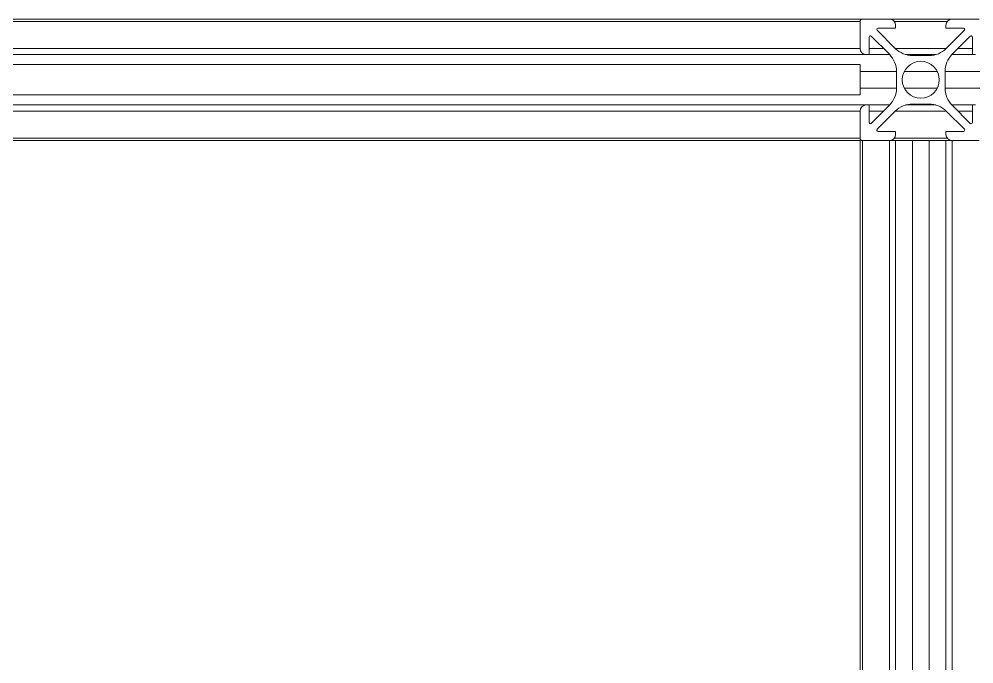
# Model space of a CAD drawing. Header units: millimetres. Extents: x -489 to 1607, y 116 to 1738.
# Drawn here: x 331.5 to 488.8, y 1618.4 to 1724.6 of the extents above; entities that cross this region are included whole.
import ezdxf

# ---------------------------------------------------------------- set-up
doc = ezdxf.new("R2010")
doc.units = ezdxf.units.MM

msp = doc.modelspace()

# ---------------------------------------------------------------- linework, layer by layer
at = {"color": 7, "linetype": 'Continuous', "lineweight": 15}
for p, q in [((255.03, 1724.62), (470.43, 1724.62)), ((470.03, 1719.77), (470.03, 1724.22)), ((470.43, 1724.62), (474.88, 1724.62)), ((474.88, 1724.62), (485.18, 1724.62)), ((475.88, 1723.62), (475.88, 1723.12)), ((484.18, 1723.12), (484.18, 1723.62)), ((485.18, 1724.62), (489.63, 1724.62)), ((472.84, 1722.78), (475.83, 1719.8)), ((475.88, 1723.12), (472.99, 1723.12)), ((487.07, 1723.12), (484.18, 1723.12)), ((484.23, 1719.8), (487.22, 1722.78)), ((471.53, 1721.67), (471.53, 1718.77)), ((474.86, 1718.82), (471.87, 1721.81)), ((488.19, 1721.81), (485.2, 1718.82)), ((488.53, 1718.77), (488.53, 1721.67)), ((471.03, 1718.77), (255.03, 1718.77)), ((471.53, 1718.77), (471.03, 1718.77)), ((474.91, 1718.77), (471.53, 1718.77)), ((482.49, 1718.77), (477.57, 1718.77)), ((478.66, 1718.62), (481.4, 1718.62)), ((488.53, 1718.77), (485.15, 1718.77)), ((489.03, 1718.77), (488.53, 1718.77)), ((255.03, 1717.12), (470.03, 1717.12)), ((470.03, 1717.12), (470.03, 1712.12)), ((476.03, 1713.25), (476.03, 1715.99)), ((484.03, 1715.99), (484.03, 1713.25)), ((255.03, 1712.12), (470.03, 1712.12)), ((471.03, 1710.47), (255.03, 1710.47)), ((470.03, 1705.02), (470.03, 1709.47)), ((471.03, 1710.47), (471.53, 1710.47)), ((471.53, 1710.47), (471.53, 1707.58)), ((474.91, 1710.47), (471.53, 1710.47)), ((471.87, 1707.44), (474.86, 1710.43)), ((475.83, 1709.45), (472.84, 1706.47)), ((482.49, 1710.47), (477.57, 1710.47)), ((481.4, 1710.62), (478.66, 1710.62)), ((487.22, 1706.47), (484.23, 1709.45)), ((488.53, 1710.47), (485.15, 1710.47)), ((485.2, 1710.43), (488.19, 1707.44)), ((488.53, 1707.58), (488.53, 1710.47)), ((488.53, 1710.47), (489.03, 1710.47)), ((470.03, 1704.62), (275.03, 1704.62)), ((470.03, 1537.12), (470.03, 1704.62)), ((470.43, 1704.62), (470.03, 1704.62)), ((474.88, 1704.62), (470.43, 1704.62)), ((470.43, 1704.62), (470.43, 894.62)), ((472.99, 1706.12), (475.88, 1706.12)), ((474.88, 894.62), (474.88, 1704.62)), ((475.88, 1704.62), (474.88, 1704.62)), ((478.66, 1704.62), (475.83, 1704.62)), ((475.88, 1706.12), (475.88, 1705.62)), ((475.88, 894.62), (475.88, 1704.62)), ((478.66, 1704.62), (478.66, 894.62)), ((481.4, 1704.62), (478.66, 1704.62)), ((481.4, 894.62), (481.4, 1704.62)), ((484.23, 1704.62), (481.4, 1704.62)), ((484.18, 1705.62), (484.18, 1706.12)), ((484.18, 1706.12), (487.07, 1706.12)), ((484.18, 894.62), (484.18, 1704.62)), ((485.18, 1704.62), (484.18, 1704.62)), ((489.63, 1704.62), (485.18, 1704.62)), ((485.18, 1704.62), (485.18, 894.62))]:
    msp.add_line(p, q, dxfattribs=at)
at = {"color": 8, "linetype": 'Continuous', "lineweight": 15}
for p, q in [((470.03, 1724.22), (255.03, 1724.22)), ((484.38, 1724.22), (475.68, 1724.22)), ((255.03, 1719.77), (470.03, 1719.77)), ((471.53, 1719.77), (473.91, 1719.77)), ((475.85, 1719.77), (484.21, 1719.77)), ((486.15, 1719.77), (488.53, 1719.77)), ((476.03, 1715.99), (470.03, 1715.99)), ((482.75, 1715.99), (477.31, 1715.99)), ((705.03, 1715.99), (484.03, 1715.99)), ((470.03, 1713.25), (476.03, 1713.25)), ((477.31, 1713.25), (482.75, 1713.25)), ((484.03, 1713.25), (705.03, 1713.25)), ((470.03, 1709.47), (255.03, 1709.47)), ((473.91, 1709.47), (471.53, 1709.47)), ((484.21, 1709.47), (475.85, 1709.47)), ((488.53, 1709.47), (486.15, 1709.47)), ((255.03, 1705.02), (470.03, 1705.02)), ((475.68, 1705.02), (484.38, 1705.02))]:
    msp.add_line(p, q, dxfattribs=at)
at = {"color": 7, "linetype": 'Continuous', "lineweight": 15}
msp.add_circle((480.03, 1714.62), 3.05, dxfattribs=at)
for centre, radius, start, end in [((470.43, 1724.22), 0.4, 90, 180), ((474.88, 1723.62), 1, 0, 90), ((485.18, 1723.62), 1, 90, 180), ((472.99, 1722.92), 0.2, 90, 225), ((487.07, 1722.92), 0.2, 315, 90), ((471.73, 1721.67), 0.2, 45, 180), ((488.33, 1721.67), 0.2, 0, 135), ((471.03, 1719.77), 1, 180, 270), ((472.03, 1715.99), 4, 0, 45), ((478.66, 1722.62), 4, 225, 270), ((481.4, 1722.62), 4, 270, 315), ((488.03, 1715.99), 4, 135, 180), ((472.03, 1713.25), 4, 315, 360), ((488.03, 1713.25), 4, 180, 225), ((471.03, 1709.47), 1, 90, 180), ((478.66, 1706.62), 4, 90, 135), ((481.4, 1706.62), 4, 45, 90), ((471.73, 1707.58), 0.2, 180, 315), ((472.99, 1706.32), 0.2, 135, 270), ((487.07, 1706.32), 0.2, 270, 45), ((488.33, 1707.58), 0.2, 225, 0), ((470.43, 1705.02), 0.4, 180, 270), ((474.88, 1705.62), 1, 270, 0), ((485.18, 1705.62), 1, 180, 270)]:
    msp.add_arc(centre, radius, start, end, dxfattribs=at)

doc.saveas('drawing.dxf')
